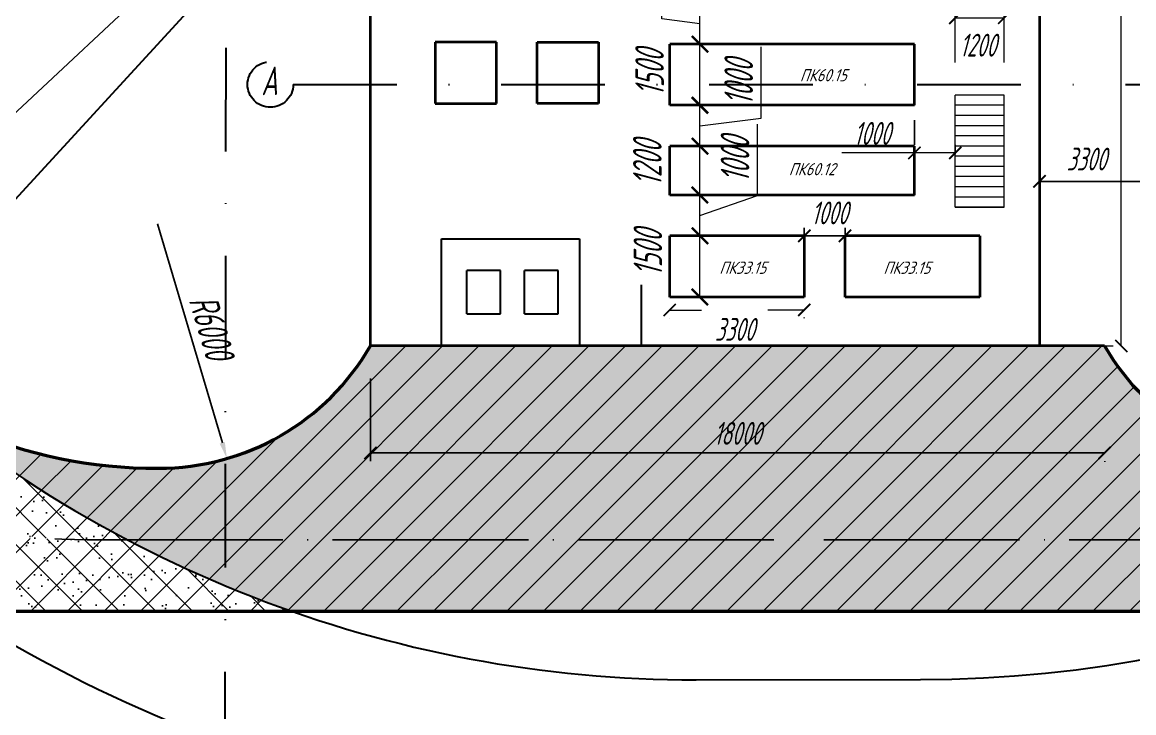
# Paper-space layout 'Layout2' of a CAD drawing. Header units: millimetres. Extents: x 15 to 830, y -5 to 579.
# Drawn here: x 215.4 to 351.6, y 201.4 to 286.1 of the extents above; entities that cross this region are included whole.
import ezdxf

# ---------------------------------------------------------------- set-up
doc = ezdxf.new("R2010")
doc.units = ezdxf.units.MM
for name, pattern in [('ACAD_ISO04W100', [30, 24, -3, 0, -3]), ('DASHDOT', [25.4, 12.7, -6.35, 0, -6.35]), ('HIDDEN2', [4.7625, 3.175, -1.5875])]:
    doc.linetypes.add(name, pattern=pattern)
for name, color, linetype, lineweight in [('0.25', 7, 'Continuous', 25), ('0.3', 7, 'Continuous', 30), ('0.5', 7, 'Continuous', 50), ('Размеры', 7, 'Continuous', 20), ('штрих', 7, 'ACAD_ISO04W100', 25)]:
    doc.layers.add(name, color=color, linetype=linetype, lineweight=lineweight)
doc.styles.add('2.8', font='txt.shx', dxfattribs={"width": 0.6, "oblique": 15, "height": 2.8})
doc.styles.add('3.0', font='', dxfattribs={"width": 0.7, "oblique": 10, "height": 3.5})
doc.styles.add('EEW3.0', font='txt.shx', dxfattribs={"width": 0.8, "oblique": 20, "height": 3})
doc.styles.add('мой', font='txt.shx', dxfattribs={"width": 0.6, "oblique": 15, "height": 3.5})
doc.styles.get('3.0').set_extended_font_data('GOST type A')
doc.dimstyles.new('1   200', dxfattribs={"dimtxt": 2.8, "dimasz": 1.5, "dimexe": 1, "dimexo": 4, "dimgap": 1, "dimtad": 1, "dimdec": 0, "dimlfac": 200, "dimtxsty": '2.8', "dimblk": 'ARCHTICK', "dimcen": 3, "dimclrd": 256, "dimclre": 256, "dimclrt": 256, "dimadec": 0, "dimazin": 0, "dimtfac": 1, "dimtdec": 0, "dimtmove": 0, "dimatfit": 3, "dimfxl": 1, "dimlwd": 25, "dimlwe": -1, "dimarcsym": 0})
doc.dimstyles.new('1200-2.5мм', dxfattribs={"dimtxt": 2, "dimasz": 2, "dimexe": 1.5, "dimexo": 1, "dimgap": 1, "dimtad": 1, "dimdec": 0, "dimlfac": 200, "dimtxsty": 'мой', "dimblk": 'ARCHTICK', "dimcen": 6, "dimclrd": 256, "dimclre": 256, "dimclrt": 256, "dimadec": 0, "dimazin": 0, "dimtfac": 1, "dimtdec": 0, "dimtmove": 0, "dimatfit": 2, "dimfxl": 1, "dimlwd": -1, "dimlwe": -1, "dimarcsym": 0})
doc.dimstyles.new('Copy of 1200-2.5мм', dxfattribs={"dimtxt": 2, "dimasz": 2, "dimexe": 1.5, "dimexo": 1, "dimgap": 1, "dimtad": 1, "dimdec": 0, "dimlfac": 200, "dimtxsty": 'мой', "dimcen": 6, "dimclrd": 256, "dimclre": 256, "dimclrt": 256, "dimadec": 0, "dimazin": 0, "dimtfac": 1, "dimtdec": 0, "dimtmove": 0, "dimatfit": 2, "dimfxl": 1, "dimlwd": -1, "dimlwe": -1, "dimarcsym": 0})
pattern_1 = [(37.5, (866.1826, -371.1277), (-0.128003, 3.915306), [0, -3.08864, 0, -3.4544, 0, -3.302]), (7.5, (866.1826, -371.1277), (3.596186, 5.7346), [0, -1.66624, 0, -2.78384, 0, -1.0668]), (327.5, (863.6832, -371.1277), (6.327939, 0.011497), [0, -1.016, 0, -3.6576, 0, -4.7752]), (317.5, (863.683, -371.128), (6.108452, 1.783435), [0, -0.508, 0, -2.39776, 0, -2.7432])]
pattern_2 = [(45, (866.1826, -371.1277), (-2.245064, 2.245064), [])]
pattern_3 = [(135, (866.1826, -371.1277), (-2.245064, -2.245064), [])]

# ---------------------------------------------------------------- blocks, each defined once
blk = doc.blocks.new('_ArchTick')
at = {"layer": 'Размеры', "color": 0, "lineweight": 0, "const_width": 0.15}
blk.add_lwpolyline([(-0.5, -0.5), (0.5, 0.5)], dxfattribs=at)
blk = doc.blocks.new('*D41')
at = {"layer": '0.25', "transparency": 16777216}
for p, q in [((311.25, 260.05), (311.25, 260.9)), ((316.25, 260.05), (316.25, 260.9))]:
    blk.add_line(p, q, dxfattribs=at)
at = {"layer": '0.25', "lineweight": 25, "transparency": 16777216}
blk.add_line((311.25, 259.9), (316.25, 259.9), dxfattribs=at)
at = {"layer": 'Defpoints', "color": 0, "transparency": 16777216}
for p in [(316.25, 259.9), (311.25, 256.05), (316.25, 256.05)]:
    blk.add_point(p, dxfattribs=at)
at = {"layer": '0.25', "lineweight": 25, "transparency": 16777216, "xscale": 1.5, "yscale": 1.5, "zscale": 1.5, "rotation": 180}
blk.add_blockref('_ArchTick', (311.25, 259.9), dxfattribs=at)
at = {"layer": '0.25', "lineweight": 25, "transparency": 16777216, "xscale": 1.5, "yscale": 1.5, "zscale": 1.5}
blk.add_blockref('_ArchTick', (316.25, 259.9), dxfattribs=at)
at = {"layer": '0.25', "transparency": 16777216, "insert": (314.34, 262.71), "char_height": 2.8, "attachment_point": 5, "style": '2.8'}
blk.add_mtext('1000', dxfattribs=at)
blk = doc.blocks.new('*D43')
at = {"layer": '0.25', "transparency": 16777216}
for p, q in [((340.08, 270.58), (340.08, 267.58)), ((355.48, 266.53), (355.48, 265.58))]:
    blk.add_line(p, q, dxfattribs=at)
at = {"layer": '0.25', "lineweight": 25, "transparency": 16777216}
blk.add_line((340.08, 266.58), (355.48, 266.58), dxfattribs=at)
at = {"layer": 'Defpoints', "color": 0, "transparency": 16777216}
for p in [(355.48, 270.53), (340.08, 266.58), (355.48, 266.58)]:
    blk.add_point(p, dxfattribs=at)
at = {"layer": '0.25', "lineweight": 25, "transparency": 16777216, "xscale": 1.5, "yscale": 1.5, "zscale": 1.5, "rotation": 180}
blk.add_blockref('_ArchTick', (340.08, 266.58), dxfattribs=at)
at = {"layer": '0.25', "lineweight": 25, "transparency": 16777216, "xscale": 1.5, "yscale": 1.5, "zscale": 1.5}
blk.add_blockref('_ArchTick', (355.48, 266.58), dxfattribs=at)
at = {"layer": '0.25', "transparency": 16777216, "insert": (345.84, 269.31), "char_height": 2.8, "attachment_point": 5, "style": '2.8'}
blk.add_mtext('3300', dxfattribs=at)
blk = doc.blocks.new('*D46')
at = {"layer": '0.25'}
for p, q in [((324.75, 274.06), (324.75, 271.06)), ((329.75, 269.9), (329.75, 271.06))]:
    blk.add_line(p, q, dxfattribs=at)
at = {"layer": '0.25', "lineweight": 15}
for p, q in [((324.75, 270.06), (315.87, 270.06)), ((329.75, 270.06), (324.75, 270.06))]:
    blk.add_line(p, q, dxfattribs=at)
at = {"layer": 'Defpoints', "color": 0}
for p in [(324.75, 270.06), (324.75, 270.06), (329.75, 265.9)]:
    blk.add_point(p, dxfattribs=at)
at = {"layer": '0.25', "lineweight": 15, "xscale": 1.5, "yscale": 1.5, "zscale": 1.5, "rotation": 180}
blk.add_blockref('_ArchTick', (324.75, 270.06), dxfattribs=at)
at = {"layer": '0.25', "lineweight": 15, "xscale": 1.5, "yscale": 1.5, "zscale": 1.5}
blk.add_blockref('_ArchTick', (329.75, 270.06), dxfattribs=at)
at = {"layer": '0.25', "insert": (319.56, 272.46), "char_height": 2.8, "attachment_point": 5, "style": '2.8'}
blk.add_mtext('1000', dxfattribs=at)
blk = doc.blocks.new('*D47')
at = {"layer": '0.25', "lineweight": 15, "transparency": 16777216}
for p, q in [((329.75, 281.15), (329.75, 287.62)), ((335.75, 281.15), (335.75, 287.62)), ((329.75, 286.62), (335.75, 286.62))]:
    blk.add_line(p, q, dxfattribs=at)
at = {"layer": 'Defpoints', "color": 0, "transparency": 16777216}
for p in [(335.75, 286.62), (329.75, 277.15), (335.75, 277.15)]:
    blk.add_point(p, dxfattribs=at)
at = {"layer": '0.25', "lineweight": 15, "transparency": 16777216, "xscale": 1.5, "yscale": 1.5, "zscale": 1.5, "rotation": 180}
blk.add_blockref('_ArchTick', (329.75, 286.62), dxfattribs=at)
at = {"layer": '0.25', "lineweight": 15, "transparency": 16777216, "xscale": 1.5, "yscale": 1.5, "zscale": 1.5}
blk.add_blockref('_ArchTick', (335.75, 286.62), dxfattribs=at)
at = {"layer": '0.25', "transparency": 16777216, "insert": (332.53, 283.27), "char_height": 2.8, "attachment_point": 5, "style": '2.8'}
blk.add_mtext('1200', dxfattribs=at)
blk = doc.blocks.new('*D29')
at = {"layer": '0.25', "lineweight": 15, "transparency": 16777216}
for p, q in [((294.75, 250.81), (298.67, 250.81)), ((311.25, 250.81), (306.77, 250.81))]:
    blk.add_line(p, q, dxfattribs=at)
at = {"layer": '0.25', "transparency": 16777216}
for p, q in [((294.75, 249.81), (294.75, 249.81)), ((311.25, 249.9), (311.25, 249.81))]:
    blk.add_line(p, q, dxfattribs=at)
at = {"layer": 'Defpoints', "color": 0, "transparency": 16777216}
for p in [(294.75, 253.81), (311.25, 253.9), (311.25, 250.81)]:
    blk.add_point(p, dxfattribs=at)
at = {"layer": '0.25', "lineweight": 15, "transparency": 16777216, "xscale": 1.5, "yscale": 1.5, "zscale": 1.5, "rotation": 180}
blk.add_blockref('_ArchTick', (294.75, 250.81), dxfattribs=at)
at = {"layer": '0.25', "lineweight": 15, "transparency": 16777216, "xscale": 1.5, "yscale": 1.5, "zscale": 1.5}
blk.add_blockref('_ArchTick', (311.25, 250.81), dxfattribs=at)
at = {"layer": '0.25', "transparency": 16777216, "insert": (302.72, 248.43), "char_height": 2.8, "attachment_point": 5, "style": '2.8'}
blk.add_mtext('3300', dxfattribs=at)
blk = doc.blocks.new('*D30')
at = {"layer": '0.25', "lineweight": 15}
for p, q in [((305.51, 264.86), (305.51, 273.59)), ((298.46, 259.9), (298.46, 264.9)), ((298.46, 262.4), (305.51, 264.86))]:
    blk.add_line(p, q, dxfattribs=at)
at = {"layer": '0.25'}
for p, q in [((299.24, 264.9), (296.96, 264.9)), ((299.24, 259.9), (296.96, 259.9))]:
    blk.add_line(p, q, dxfattribs=at)
at = {"layer": 'Defpoints', "color": 0}
for p in [(298.46, 264.9), (300.24, 264.9), (300.24, 259.9)]:
    blk.add_point(p, dxfattribs=at)
at = {"layer": '0.25', "lineweight": 15, "xscale": 2, "yscale": 2, "zscale": 2}
for p, rotation in [((298.46, 264.9), 90), ((298.46, 259.9), 270)]:
    blk.add_blockref('_ArchTick', p, dxfattribs=dict(at, rotation=rotation))
at = {"layer": '0.25', "insert": (302.76, 269.23), "char_height": 3.5, "attachment_point": 5, "rotation": 90, "style": 'мой'}
blk.add_mtext('1000', dxfattribs=at)
blk = doc.blocks.new('*D31')
at = {"layer": '0.25', "transparency": 16777216}
for p, q in [((299.24, 259.9), (296.96, 259.9)), ((299.24, 252.4), (296.96, 252.4))]:
    blk.add_line(p, q, dxfattribs=at)
at = {"layer": '0.25', "lineweight": 15, "transparency": 16777216}
blk.add_line((298.46, 252.4), (298.46, 259.9), dxfattribs=at)
at = {"layer": 'Defpoints', "color": 0, "transparency": 16777216}
for p in [(298.46, 259.9), (300.24, 259.9), (300.24, 252.4)]:
    blk.add_point(p, dxfattribs=at)
at = {"layer": '0.25', "lineweight": 15, "transparency": 16777216, "xscale": 2, "yscale": 2, "zscale": 2}
for p, rotation in [((298.46, 259.9), 90), ((298.46, 252.4), 270)]:
    blk.add_blockref('_ArchTick', p, dxfattribs=dict(at, rotation=rotation))
at = {"layer": '0.25', "transparency": 16777216, "insert": (292.08, 257.78), "char_height": 3.5, "attachment_point": 5, "rotation": 90, "style": 'мой'}
blk.add_mtext('1500', dxfattribs=at)
blk = doc.blocks.new('*D32')
at = {"layer": '0.25', "lineweight": 15}
for p, q in [((293.78, 286.5), (293.78, 295.23)), ((298.46, 283.4), (298.46, 288.4)), ((298.46, 285.9), (293.78, 286.5))]:
    blk.add_line(p, q, dxfattribs=at)
at = {"layer": '0.25'}
for p, q in [((299.24, 288.4), (296.96, 288.4)), ((299.24, 283.4), (296.96, 283.4))]:
    blk.add_line(p, q, dxfattribs=at)
at = {"layer": 'Defpoints', "color": 0}
for p in [(298.46, 288.4), (300.24, 288.4), (300.24, 283.4)]:
    blk.add_point(p, dxfattribs=at)
at = {"layer": '0.25', "lineweight": 15, "xscale": 2, "yscale": 2, "zscale": 2}
for p, rotation in [((298.46, 288.4), 90), ((298.46, 283.4), 270)]:
    blk.add_blockref('_ArchTick', p, dxfattribs=dict(at, rotation=rotation))
at = {"layer": '0.25', "insert": (291.03, 290.86), "char_height": 3.5, "attachment_point": 5, "rotation": 90, "style": 'мой'}
blk.add_mtext('1000', dxfattribs=at)
blk = doc.blocks.new('*D33')
at = {"layer": '0.25', "transparency": 16777216}
for p, q in [((299.24, 283.4), (296.96, 283.4)), ((299.24, 275.9), (296.96, 275.9))]:
    blk.add_line(p, q, dxfattribs=at)
at = {"layer": '0.25', "lineweight": 15, "transparency": 16777216}
blk.add_line((298.46, 275.9), (298.46, 283.4), dxfattribs=at)
at = {"layer": 'Defpoints', "color": 0, "transparency": 16777216}
for p in [(298.46, 283.4), (300.24, 283.4), (300.24, 275.9)]:
    blk.add_point(p, dxfattribs=at)
at = {"layer": '0.25', "lineweight": 15, "transparency": 16777216, "xscale": 2, "yscale": 2, "zscale": 2}
for p, rotation in [((298.46, 283.4), 90), ((298.46, 275.9), 270)]:
    blk.add_blockref('_ArchTick', p, dxfattribs=dict(at, rotation=rotation))
at = {"layer": '0.25', "transparency": 16777216, "insert": (292.29, 279.86), "char_height": 3.5, "attachment_point": 5, "rotation": 90, "style": 'мой'}
blk.add_mtext('1500', dxfattribs=at)
blk = doc.blocks.new('*D34')
at = {"layer": '0.25', "lineweight": 15}
for p, q in [((305.96, 274.32), (305.96, 283.05)), ((298.46, 270.9), (298.46, 275.9)), ((298.46, 273.4), (305.96, 274.32))]:
    blk.add_line(p, q, dxfattribs=at)
at = {"layer": '0.25'}
for p, q in [((299.24, 275.9), (296.96, 275.9)), ((299.24, 270.9), (296.96, 270.9))]:
    blk.add_line(p, q, dxfattribs=at)
at = {"layer": 'Defpoints', "color": 0}
for p in [(298.46, 275.9), (300.24, 275.9), (300.24, 270.9)]:
    blk.add_point(p, dxfattribs=at)
at = {"layer": '0.25', "lineweight": 15, "xscale": 2, "yscale": 2, "zscale": 2}
for p, rotation in [((298.46, 275.9), 90), ((298.46, 270.9), 270)]:
    blk.add_blockref('_ArchTick', p, dxfattribs=dict(at, rotation=rotation))
at = {"layer": '0.25', "insert": (303.21, 278.68), "char_height": 3.5, "attachment_point": 5, "rotation": 90, "style": 'мой'}
blk.add_mtext('1000', dxfattribs=at)
blk = doc.blocks.new('*D35')
at = {"layer": '0.25', "transparency": 16777216}
for p, q in [((299.24, 270.9), (296.96, 270.9)), ((299.24, 264.9), (296.96, 264.9))]:
    blk.add_line(p, q, dxfattribs=at)
at = {"layer": '0.25', "lineweight": 15, "transparency": 16777216}
blk.add_line((298.46, 264.9), (298.46, 270.9), dxfattribs=at)
at = {"layer": 'Defpoints', "color": 0, "transparency": 16777216}
for p in [(298.46, 270.9), (300.24, 270.9), (300.24, 264.9)]:
    blk.add_point(p, dxfattribs=at)
at = {"layer": '0.25', "lineweight": 15, "transparency": 16777216, "xscale": 2, "yscale": 2, "zscale": 2}
for p, rotation in [((298.46, 270.9), 90), ((298.46, 264.9), 270)]:
    blk.add_blockref('_ArchTick', p, dxfattribs=dict(at, rotation=rotation))
at = {"layer": '0.25', "transparency": 16777216, "insert": (292.01, 268.78), "char_height": 3.5, "attachment_point": 5, "rotation": 90, "style": 'мой'}
blk.add_mtext('1200', dxfattribs=at)
blk = doc.blocks.new('*D36')
at = {"layer": '0.25', "lineweight": 15, "transparency": 16777216}
for p, q in [((334.75, 319.4), (351.11, 319.4)), ((350.11, 246.4), (350.11, 319.4)), ((346.11, 246.4), (349.11, 246.4))]:
    blk.add_line(p, q, dxfattribs=at)
at = {"layer": 'Defpoints', "color": 0, "transparency": 16777216}
for p in [(330.75, 319.4), (350.11, 319.4), (350.11, 246.4)]:
    blk.add_point(p, dxfattribs=at)
at = {"layer": '0.25', "lineweight": 15, "transparency": 16777216, "xscale": 1.5, "yscale": 1.5, "zscale": 1.5}
for p, rotation in [((350.11, 319.4), 90), ((350.11, 246.4), 270)]:
    blk.add_blockref('_ArchTick', p, dxfattribs=dict(at, rotation=rotation))
at = {"layer": '0.25', "transparency": 16777216, "insert": (347.1, 294.66), "char_height": 2.8, "attachment_point": 5, "rotation": 90, "style": '2.8'}
blk.add_mtext('14600', dxfattribs=at)
blk = doc.blocks.new('*D49')
at = {"layer": '0.25'}
blk.add_line((232.09, 291.4), (189.75, 251.76), dxfattribs=at)
blk.add_solid([(189.53, 252), (189.98, 251.52), (188.29, 250.39)], dxfattribs=at)
at = {"layer": 'Defpoints', "color": 0}
for p in [(232.09, 291.4), (188.29, 250.39)]:
    blk.add_point(p, dxfattribs=at)
at = {"layer": '0.25', "insert": (196.6, 261.94), "char_height": 3.5, "attachment_point": 5, "rotation": 43.1184, "style": 'мой'}
blk.add_mtext('R12000', dxfattribs=at)
blk = doc.blocks.new('*D50')
at = {"layer": '0.25'}
for p, q in [((258.07, 242.4), (258.07, 232.29)), ((348.07, 232.19), (348.07, 232.29))]:
    blk.add_line(p, q, dxfattribs=at)
at = {"layer": '0.25', "lineweight": 25}
blk.add_line((258.07, 233.29), (348.07, 233.29), dxfattribs=at)
at = {"layer": 'Defpoints', "color": 0}
for p in [(258.07, 246.4), (348.07, 236.19), (348.07, 233.29)]:
    blk.add_point(p, dxfattribs=at)
at = {"layer": '0.25', "lineweight": 25, "xscale": 1.5, "yscale": 1.5, "zscale": 1.5, "rotation": 180}
blk.add_blockref('_ArchTick', (258.07, 233.29), dxfattribs=at)
at = {"layer": '0.25', "lineweight": 25, "xscale": 1.5, "yscale": 1.5, "zscale": 1.5}
blk.add_blockref('_ArchTick', (348.07, 233.29), dxfattribs=at)
at = {"layer": '0.25', "insert": (303.07, 235.69), "char_height": 2.8, "attachment_point": 5, "style": '2.8'}
blk.add_mtext('18000', dxfattribs=at)
blk = doc.blocks.new('*D51')
at = {"layer": '0.25'}
blk.add_line((231.97, 261.37), (239.92, 234.52), dxfattribs=at)
blk.add_solid([(240.23, 234.61), (239.6, 234.43), (240.48, 232.6)], dxfattribs=at)
at = {"layer": 'Defpoints', "color": 0}
for p in [(231.97, 261.37), (240.48, 232.6)]:
    blk.add_point(p, dxfattribs=at)
at = {"layer": '0.25', "insert": (238.58, 248.73), "char_height": 3.5, "attachment_point": 5, "rotation": 286.4772, "style": 'мой'}
blk.add_mtext('R6000', dxfattribs=at)

psp = doc.layouts.new('Layout2')

# ---------------------------------------------------------------- hatches: boundary and pattern name
at = {"layer": '0.25'}
h = psp.add_hatch(dxfattribs=at)
h.set_pattern_fill('AR-SAND', color=256, scale=0.08, style=0)
h.set_pattern_definition(pattern_1)
h.paths.add_polyline_path([(374.9241, 213.8991, 0.02583241), (389.2634, 219.7504), (387.9043, 222.6463), (228.2685, 222.6491, 0.0366007), (248.3805, 213.9032)])
h.paths.add_polyline_path([(387.9043, 222.6463), (383.7943, 231.4039), (374.048, 231.4039, -0.2679389), (348.0678, 246.4029), (258.0678, 246.4029, -0.26799018), (232.0819, 231.4039, -0.11942597), (204.6184, 238.0627, 0.04715314), (228.2685, 222.6491)])
h.paths.add_polyline_path([(298.8352, 237.7895), (307.3004, 237.7895), (307.3004, 233.5895), (298.8352, 233.5895)], flags=24)
h = psp.add_hatch(dxfattribs=at)
h.set_pattern_fill('ANSI31', color=256, style=0)
h.set_pattern_definition(pattern_2)
h.paths.add_polyline_path([(387.9043, 222.6463), (383.7943, 231.4039), (374.048, 231.4039, -0.2679389), (348.0678, 246.4029), (258.0678, 246.4029, -0.26799018), (232.0819, 231.4039, -0.11942597), (204.6184, 238.0627, 0.04715314), (228.2685, 222.6491)])
h.paths.add_polyline_path([(298.8352, 237.7895), (307.3004, 237.7895), (307.3004, 233.5895), (298.8352, 233.5895)], flags=24)
h = psp.add_hatch(dxfattribs=at)
h.set_pattern_fill('AR-SAND', color=256, scale=0.08, style=0)
h.set_pattern_definition(pattern_1)
h.paths.add_polyline_path([(204.6184, 238.0627, -0.0445743), (195.5993, 243.7763), (190.2186, 237.9201, -0.18838513), (190.7299, 236.6113, -0.62382779), (187.6148, 235.0863), (184.4614, 231.6542), (206.7763, 214.4155), (248.157, 213.9817, -0.08350096)])
h = psp.add_hatch(dxfattribs=at)
h.set_pattern_fill('AR-SAND', color=256, scale=0.08, style=0)
h.set_pattern_definition(pattern_1)
h.paths.add_polyline_path([(223.3361, 222.6492), (228.2685, 222.6491, -0.04715314), (204.6184, 238.0627, -0.0445743), (195.5993, 243.7763), (190.2186, 237.9201, -0.18838513), (190.7299, 236.6113, -0.62382779), (187.6148, 235.0863), (187.2638, 234.7042, 0.16266546)])
h = psp.add_hatch(dxfattribs=at)
h.set_pattern_fill('ANSI31', color=256, style=0)
h.set_pattern_definition(pattern_2)
h.paths.add_polyline_path([(223.3361, 222.6492), (228.2685, 222.6491, -0.04715314), (204.6184, 238.0627, -0.0445743), (195.5993, 243.7763), (190.2186, 237.9201, -0.18838513), (190.7299, 236.6113, -0.62382779), (187.6148, 235.0863), (187.2638, 234.7042, 0.16266546)])
h = psp.add_hatch(dxfattribs=at)
h.set_pattern_fill('ANSI31', color=256, angle=90, style=0)
h.set_pattern_definition(pattern_3)
h.paths.add_polyline_path([(204.6184, 238.0627, -0.0445743), (195.5993, 243.7763), (190.2186, 237.9201, -0.18838513), (190.7299, 236.6113, -0.62382779), (187.6148, 235.0863), (187.2891, 234.7317), (190.2771, 232.5789), (193.5846, 230.5456, 0.13043911), (223.3361, 222.6492), (228.2685, 222.6491, -0.04715314)])
h = psp.add_hatch(dxfattribs=at)
h.set_pattern_fill('ANSI31', color=256, style=0)
h.set_pattern_definition(pattern_2)
h.paths.add_polyline_path([(228.2685, 222.6491, 0.0366007), (248.3805, 213.9032), (374.9241, 213.8991, 0.02583241), (389.2634, 219.7504), (387.9043, 222.6463)])
h.paths.add_polyline_path([(387.9043, 222.6463), (389.2634, 219.7504, 0.0110322), (395.1897, 222.6952, -0.0101083), (392.7645, 222.6462)])
h.paths.add_polyline_path([(345.7317, 233.7661), (345.7317, 241.2662), (349.9317, 241.2662), (349.9317, 233.7661)], flags=9)
h = psp.add_hatch(dxfattribs=at)
h.set_pattern_fill('ANSI31', color=256, style=0)
h.set_pattern_definition(pattern_2)
h.paths.add_polyline_path([(231.7728, 220.8679), (228.3811, 222.4581), (215.0255, 222.859), (204.0509, 225.4038), (197.6838, 228.0255), (193.5846, 230.5456, -0.03154442), (187.2662, 234.7025), (184.4857, 231.6712), (184.8823, 231.4678), (196.5119, 221.8308), (206.8354, 214.5435), (215.0435, 213.9959), (247.8051, 213.9959), (247.2884, 214.1934), (240.6382, 216.7114), (236.8619, 218.4818, -0.00936852)])
h = psp.add_hatch(dxfattribs=at)
h.set_pattern_fill('ANSI31', color=256, angle=90, style=0)
h.set_pattern_definition(pattern_3)
h.paths.add_polyline_path([(236.8619, 218.4818, -0.00936852), (231.7728, 220.8679), (228.3811, 222.4581), (215.0255, 222.859), (204.0509, 225.4038), (197.6838, 228.0255), (193.5846, 230.5456, -0.03154442), (187.2662, 234.7025), (184.4857, 231.6712), (184.8823, 231.4678), (196.5119, 221.8308), (206.8354, 214.5435), (215.0435, 213.9959), (247.8051, 213.9959), (247.2884, 214.1934), (240.6382, 216.7114)])

# ---------------------------------------------------------------- linework, layer by layer
psp.add_line((247.2884, 214.1934), (247.8051, 213.9959), dxfattribs=at)
at = {"layer": '0.3', "linetype": 'DASHDOT'}
for p, q in [((240.4826, 410.4528), (240.2101, 177.3452)), ((248.6045, 278.4528), (391.0126, 278.4528))]:
    psp.add_line(p, q, dxfattribs=at)
at = {"layer": '0.3'}
for p, q in [((297.8017, 355.0108), (161.5368, 206.7036)), ((266.7817, 246.4029), (266.7817, 259.5411)), ((266.7817, 259.5411), (283.7062, 259.5411)), ((283.7062, 259.5411), (283.7062, 246.4029)), ((274.0325, 255.6391), (269.8874, 255.6391)), ((269.8874, 250.3464), (269.8874, 255.6391)), ((274.0325, 250.3464), (274.0325, 255.6391)), ((276.9541, 250.3464), (276.9541, 255.6391)), ((281.0992, 255.6391), (276.9541, 255.6391)), ((281.0992, 250.3464), (281.0992, 255.6391)), ((291.2811, 246.4029), (291.2811, 253.9029)), ((269.8874, 250.3464), (274.0325, 250.3464)), ((276.9541, 250.3464), (281.0992, 250.3464)), ((297.9831, 205.4646), (325.4847, 205.523))]:
    psp.add_line(p, q, dxfattribs=at)
at = {"layer": '0.3', "lineweight": 40}
for p, q in [((258.0678, 246.4029), (258.0678, 322.0316)), ((340.0821, 322.0316), (340.0821, 246.4029)), ((348.0678, 246.4029), (258.0678, 246.4029))]:
    psp.add_line(p, q, dxfattribs=at)
at = {"layer": '0.3', "linetype": 'DASHDOT'}
psp.add_circle((245.8075, 278.4528), 2.7971, dxfattribs=at)
at = {"layer": '0.3', "linetype": 'HIDDEN2'}
psp.add_arc((325.5731, 355.5113), 201.8341, 269.997353, 60.496633, dxfattribs=at)
at = {"layer": '0.3', "lineweight": 30}
for centre, radius, start, end in [((325.5638, 355.3825), 168, 270, 90), ((297.9831, 355.5422), 168.034, 227.500224, 270)]:
    psp.add_arc(centre, radius, start, end, dxfattribs=at)
at = {"layer": '0.3'}
for centre, radius, start, end in [((325.504, 355.5037), 149.9807, 269.992599, 359.955365), ((297.9831, 355.4667), 150.0021, 227.473139, 270)]:
    psp.add_arc(centre, radius, start, end, dxfattribs=at)
at = {"layer": '0.3', "linetype": 'HIDDEN2', "lineweight": 30}
psp.add_arc((297.6246, 354.8181), 201.1413, 227.423157, 270.102188, dxfattribs=at)
at = {"layer": '0.5', "lineweight": 40}
for p, q in [((273.5143, 283.6387), (266.0143, 283.6387)), ((266.0143, 283.6387), (266.0143, 276.1387)), ((273.5143, 276.1387), (273.5143, 283.6387)), ((278.5132, 283.6387), (286.0132, 283.6387)), ((278.5132, 276.1387), (278.5132, 283.6387)), ((286.0132, 283.6387), (286.0132, 276.1387)), ((324.7528, 283.4029), (294.7528, 283.4029)), ((294.7528, 275.9029), (294.7528, 283.4029)), ((324.7528, 275.9029), (324.7528, 283.4029)), ((266.0143, 276.1387), (273.5143, 276.1387)), ((286.0132, 276.1387), (278.5132, 276.1387)), ((324.7528, 275.9029), (294.7528, 275.9029)), ((324.7528, 270.9029), (294.7528, 270.9029)), ((294.7528, 264.9029), (294.7528, 270.9029)), ((324.7528, 264.9029), (324.7528, 270.9029)), ((324.7528, 264.9029), (294.7528, 264.9029)), ((311.2528, 259.9029), (294.7528, 259.9029)), ((294.7528, 252.4029), (294.7528, 259.9029)), ((294.7528, 252.4029), (294.7528, 259.9029)), ((311.2528, 259.9029), (294.7528, 259.9029)), ((311.2528, 259.9029), (311.2528, 252.4029)), ((311.2528, 259.9029), (311.2528, 252.4029)), ((332.7528, 259.9029), (316.2528, 259.9029)), ((316.2528, 252.4029), (316.2528, 259.9029)), ((316.2528, 252.4029), (316.2528, 259.9029)), ((332.7528, 259.9029), (316.2528, 259.9029)), ((332.7528, 259.9029), (332.7528, 252.4029)), ((332.7528, 259.9029), (332.7528, 252.4029)), ((311.2528, 252.4029), (294.7528, 252.4029)), ((311.2528, 252.4029), (294.7528, 252.4029)), ((332.7528, 252.4029), (316.2528, 252.4029)), ((332.7528, 252.4029), (316.2528, 252.4029))]:
    psp.add_line(p, q, dxfattribs=at)
at = {"layer": '0.5', "lineweight": 15}
for p, q in [((329.7528, 263.4029), (329.7528, 277.1529)), ((335.7528, 277.1529), (329.7528, 277.1529)), ((335.7528, 263.4029), (335.7528, 277.1529)), ((335.7528, 275.9029), (329.7528, 275.9029)), ((335.7528, 274.6529), (329.7528, 274.6529)), ((335.7528, 274.6529), (329.7528, 274.6529)), ((335.7528, 273.4029), (329.7528, 273.4029)), ((335.7528, 272.1529), (329.7528, 272.1529)), ((335.7528, 272.1529), (329.7528, 272.1529)), ((335.7528, 270.9029), (329.7528, 270.9029)), ((335.7528, 269.6529), (329.7528, 269.6529)), ((335.7528, 269.6529), (329.7528, 269.6529)), ((335.7528, 268.4029), (329.7528, 268.4029)), ((335.7528, 267.1529), (329.7528, 267.1529)), ((335.7528, 267.1529), (329.7528, 267.1529)), ((335.7528, 265.9029), (329.7528, 265.9029)), ((335.7528, 265.9029), (329.7528, 265.9029)), ((335.7528, 264.6529), (329.7528, 264.6529)), ((335.7528, 263.4029), (329.7528, 263.4029)), ((329.7528, 263.4029), (335.7528, 263.4029)), ((335.7528, 263.4029), (329.7528, 263.4029))]:
    psp.add_line(p, q, dxfattribs=at)
at = {"layer": '0.5'}
psp.add_line((214.59, 213.9043), (401.5236, 213.8983), dxfattribs=at)
for centre, radius, start, end in [((232.0905, 291.4039), 60, 180.005113, 269.997259), ((232.0877, 261.4039), 30, 270, 329.997799), ((374.048, 261.4039), 30, 210.002201, 270)]:
    psp.add_arc(centre, radius, start, end, dxfattribs=at)
at = {"layer": 'штрих'}
psp.add_line((223.3364, 222.6492), (392.7681, 222.6462), dxfattribs=at)
psp.add_arc((223.3372, 282.6492), 60, 180.00298, 269.999239, dxfattribs=at)

# ---------------------------------------------------------------- texts
at = {"layer": '0.25', "lineweight": 25, "style": 'EEW3.0', "oblique": 20, "width": 0.8}
psp.add_text('ПК60.15', height=1.5, dxfattribs=at).set_placement((310.6979, 278.8386))
at = {"layer": '0.25', "style": 'EEW3.0', "oblique": 20, "width": 0.8}
for s, p in [('ПК60.12', (309.341, 267.3214)), ('ПК33.15', (300.8241, 255.2368)), ('ПК33.15', (320.9437, 255.2368))]:
    psp.add_text(s, height=1.5, dxfattribs=at).set_placement(p)
at = {"layer": '0.3', "linetype": 'DASHDOT', "style": '3.0', "oblique": 10, "width": 0.8}
psp.add_text('А', height=3.5, dxfattribs=at).set_placement((244.7165, 277.1449))

# ---------------------------------------------------------------- dimensions: what is measured, and where the dimension line sits
at = {"layer": '0.25'}
for base, p1, p2, dimstyle, override, picture, middle in [((350.113, 319.4031), (350.113, 246.4029), (330.7528, 319.4031), '1   200', {"dimtmove": 2, "dimlwd": 15, "dimlwe": 15}, '*D36', (347.0965, 294.6634)), ((298.4629, 288.4029), (300.245, 283.4029), (300.245, 288.4029), '1200-2.5мм', {"dimtmove": 1, "dimlwd": 15}, '*D32', (293.7753, 287.4969)), ((298.4629, 283.4029), (300.245, 275.9029), (300.245, 283.4029), '1200-2.5мм', {"dimtmove": 2, "dimlwd": 15}, '*D33', (292.2923, 279.8601)), ((298.4629, 275.9029), (300.245, 270.9029), (300.245, 275.9029), '1200-2.5мм', {"dimtmove": 1, "dimlwd": 15}, '*D34', (305.9561, 275.3182)), ((298.4629, 270.9029), (300.245, 264.9029), (300.245, 270.9029), '1200-2.5мм', {"dimtmove": 2, "dimlwd": 15}, '*D35', (292.0053, 268.7782)), ((298.4629, 264.9029), (300.245, 259.9029), (300.245, 264.9029), '1200-2.5мм', {"dimtmove": 1, "dimlwd": 15}, '*D30', (305.5091, 265.8609)), ((298.4629, 259.9029), (300.245, 252.4029), (300.245, 259.9029), '1200-2.5мм', {"dimtmove": 2, "dimlwd": 15}, '*D31', (292.0823, 257.7782))]:
    dim = psp.add_linear_dim(base=base, p1=p1, p2=p2, angle=90, dimstyle=dimstyle, override=override, dxfattribs=at)
    dim.commit()
    dim.dimension.update_dxf_attribs({"geometry": picture, "text_midpoint": middle, "dimtype": 160})
dim = psp.add_radius_dim(center=(232.0905, 291.4039), mpoint=(188.294, 250.3934), dimstyle='Copy of 1200-2.5мм', dxfattribs=at)
dim.commit()
dim.dimension.update_dxf_attribs({"geometry": '*D49', "text_midpoint": (198.476, 259.9278), "dimtype": 164})
for base, p1, p2, override, picture, middle in [((335.7528, 286.6212), (329.7528, 277.1529), (335.7528, 277.1529), {"dimtmove": 2, "dimlwd": 15, "dimlwe": 15}, '*D47', (332.5307, 283.2718)), ((316.2528, 259.9029), (311.2528, 256.0461), (316.2528, 256.0461), {"dimtmove": 2}, '*D41', (314.3422, 262.7129)), ((311.2528, 250.8094), (294.7528, 253.8108), (311.2528, 253.9029), {"dimtmove": 2, "dimlwd": 15}, '*D29', (302.7156, 248.4264))]:
    dim = psp.add_linear_dim(base=base, p1=p1, p2=p2, dimstyle='1   200', override=override, dxfattribs=at)
    dim.commit()
    dim.dimension.update_dxf_attribs({"geometry": picture, "text_midpoint": middle, "dimtype": 160})
dim = psp.add_linear_dim(base=(324.7528, 270.0552), p1=(329.7528, 265.9029), p2=(324.7528, 270.0552), dimstyle='1   200', override={"dimlwd": 15}, dxfattribs=at)
dim.commit()
dim.dimension.update_dxf_attribs({"geometry": '*D46', "text_midpoint": (319.5602, 272.4552)})
dim = psp.add_linear_dim(base=(355.4826, 266.5805), p1=(340.0821, 266.5805), p2=(355.4826, 270.5347), text='3300', dimstyle='1   200', override={"dimtmove": 2}, dxfattribs=at)
dim.commit()
dim.dimension.update_dxf_attribs({"geometry": '*D43', "text_midpoint": (345.8412, 269.3083), "dimtype": 160})
dim = psp.add_radius_dim(center=(231.9736, 261.3704), mpoint=(240.4826, 232.6025), dimstyle='Copy of 1200-2.5мм', dxfattribs=at)
dim.commit()
dim.dimension.update_dxf_attribs({"geometry": '*D51', "text_midpoint": (238.5815, 248.7254)})
dim = psp.add_linear_dim(base=(348.0678, 233.2895), p1=(258.0678, 246.4029), p2=(348.0678, 236.1886), dimstyle='1   200', dxfattribs=at)
dim.commit()
dim.dimension.update_dxf_attribs({"geometry": '*D50', "text_midpoint": (303.0678, 235.6895)})

doc.saveas('drawing.dxf')
